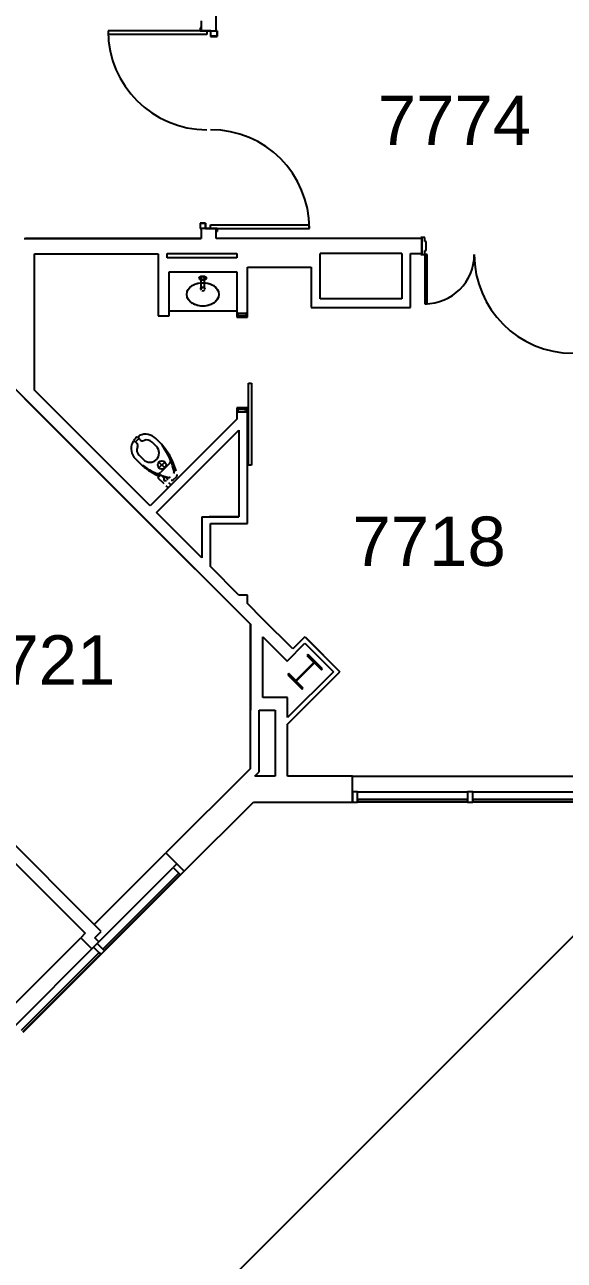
# Model space of a CAD drawing. Header units: inches. Extents: x -59 to 5673, y -29 to 4299.
# Drawn here: x 777 to 1039, y 2870 to 3471 of the extents above; entities that cross this region are included whole.
import ezdxf

# ---------------------------------------------------------------- set-up
doc = ezdxf.new("R2010")
doc.units = ezdxf.units.IN
doc.header["$LTSCALE"] = 96
doc.header["$MEASUREMENT"] = 0
for name, color, linetype in [('A-ANNO-ROOM', 4, 'Continuous'), ('A-COLS', 5, 'Continuous'), ('A-DOOR', 2, 'Continuous'), ('A-FLOR-CASE', 3, 'Continuous'), ('A-FLOR-PFIX', 2, 'Continuous'), ('A-GLAZ', 2, 'Continuous'), ('A-ROOF-LEVL-THIN', 1, 'Continuous'), ('A-WALL-FULL', 6, 'Continuous')]:
    doc.layers.add(name, color=color, linetype=linetype)
doc.layers.add('AE-108$0$A-WALL-PATT', color=8, linetype='Continuous', lineweight=9)
doc.styles.add('ARIAL', font='arial.ttf')

msp = doc.modelspace()

# ---------------------------------------------------------------- hatches: boundary and pattern name
at = {"layer": 'AE-108$0$A-WALL-PATT', "lineweight": 9}
h = msp.add_hatch(dxfattribs=at)
h.set_pattern_fill('FP_1', color=256, style=0, pattern_type=2)
h.set_pattern_definition([(0, (0, -1.105), (30.72, 7.68), [1.267, -21.773, 1.267, -21.773, -122.88]), (0, (0, -1.105), (30.72, 7.68), [-46.08, 1.267, -44.813, 1.267, -21.773, -53.76]), (0, (0, -1.105), (30.72, 7.68), [-115.2, 1.267, -14.093, 1.267, -37.133]), (120, (11.52, 2.735), (-22.011075, 22.7643), [1.267, -21.773, 1.267, -21.773, -122.88]), (120, (11.52, 2.735), (-22.011075, 22.7643), [-46.08, 1.267, -44.813, 1.267, -21.773, -53.76]), (120, (11.52, 2.735), (-22.011075, 22.7643), [-115.2, 1.267, -14.093, 1.267, -37.133]), (240, (15.36, 18.095), (-8.708925, -30.4443), [1.267, -21.773, 1.267, -21.773, -122.88]), (240, (15.36, 18.095), (-8.708925, -30.4443), [-46.08, 1.267, -44.813, 1.267, -21.773, -53.76]), (240, (15.36, 18.095), (-8.708925, -30.4443), [-115.2, 1.267, -14.093, 1.267, -37.133])])
h.paths.add_polyline_path([(813.67, 3029.69), (814.11, 3030.13), (776.3, 3067.95), (775.86, 3067.5), (813.23, 3030.13)], flags=0)
h.paths.add_polyline_path([(762.16, 3081.2), (762.6, 3081.65), (723.18, 3121.07), (722.73, 3120.63), (762.07, 3081.29)], flags=0)
h.paths.add_polyline_path([(709.03, 3134.33), (709.48, 3134.77), (692.15, 3152.09), (691.71, 3151.65), (708.95, 3134.41)], flags=0)

# ---------------------------------------------------------------- linework, layer by layer
at = {"layer": 'A-COLS'}
for p, q in [((917.51, 3161.01), (908.62, 3152.13)), ((908.92, 3151.84), (917.8, 3160.72)), ((914.63, 3164.91), (914.12, 3164.4)), ((914.12, 3164.4), (917.51, 3161.01)), ((921.7, 3157.84), (914.63, 3164.91)), ((917.8, 3160.72), (921.19, 3157.33)), ((917.84, 3160.67), (918.35, 3161.18)), ((905.23, 3155.52), (904.73, 3155.01)), ((904.73, 3155.01), (911.8, 3147.94)), ((908.62, 3152.13), (905.23, 3155.52)), ((920.15, 3158.37), (920.66, 3158.88)), ((921.19, 3157.33), (921.7, 3157.84)), ((908.45, 3151.28), (908.96, 3151.79)), ((912.31, 3148.45), (908.92, 3151.84)), ((910.76, 3148.98), (911.26, 3149.49)), ((911.8, 3147.94), (912.31, 3148.45))]:
    msp.add_line(p, q, dxfattribs=at)
at = {"layer": 'A-DOOR'}
for p, q in [((817.45, 3468.01), (817.45, 3466.26)), ((865.45, 3468.01), (817.45, 3468.01)), ((862.7, 3469.51), (862.2, 3469.51)), ((862.2, 3469.51), (862.2, 3468.01)), ((862.2, 3468.01), (867.27, 3468.01)), ((862.27, 3468.08), (862.27, 3469.45)), ((862.27, 3469.45), (862.7, 3469.45)), ((867.33, 3468.08), (862.27, 3468.08)), ((862.7, 3469.45), (862.7, 3469.51)), ((865.45, 3468.01), (865.45, 3466.26)), ((867.27, 3468.01), (867.27, 3465.39)), ((867.33, 3465.45), (867.33, 3468.08)), ((870.45, 3468.08), (869.95, 3468.08)), ((869.95, 3468.08), (869.95, 3468.01)), ((869.95, 3468.01), (870.39, 3468.01)), ((870.39, 3468.01), (870.39, 3465.45)), ((870.45, 3465.39), (870.45, 3468.08)), ((865.45, 3466.26), (817.45, 3466.26)), ((867.27, 3465.39), (870.45, 3465.39)), ((870.39, 3465.45), (867.33, 3465.45)), ((864.77, 3374.64), (862.2, 3374.64)), ((862.2, 3374.64), (862.2, 3371.95)), ((862.2, 3371.95), (862.7, 3371.95)), ((862.27, 3372.01), (862.27, 3374.58)), ((862.27, 3374.58), (864.7, 3374.58)), ((862.7, 3372.01), (862.27, 3372.01)), ((862.7, 3371.95), (862.7, 3372.01)), ((864.7, 3374.58), (864.7, 3371.95)), ((864.7, 3371.95), (870.39, 3371.95)), ((864.77, 3372.01), (864.77, 3374.64)), ((870.45, 3372.01), (864.77, 3372.01)), ((867.27, 3373.76), (915.23, 3373.76)), ((867.27, 3372.01), (867.27, 3373.76)), ((867.27, 3372.01), (915.27, 3372.01)), ((870.39, 3370.58), (869.95, 3370.58)), ((869.95, 3370.58), (869.95, 3370.51)), ((869.95, 3370.51), (870.45, 3370.51)), ((870.39, 3371.95), (870.39, 3370.58)), ((870.45, 3370.51), (870.45, 3372.01)), ((915.2, 3372.01), (915.2, 3373.76)), ((969.45, 3367.58), (969.45, 3367.08)), ((971.45, 3367.58), (969.45, 3367.58)), ((969.45, 3367.08), (969.95, 3367.08)), ((969.95, 3367.08), (969.95, 3359.83)), ((971.45, 3365.64), (971.45, 3367.58)), ((972.07, 3365.64), (971.45, 3365.64)), ((972.07, 3361.26), (972.07, 3365.64)), ((969.95, 3359.83), (969.45, 3359.83)), ((969.45, 3359.83), (969.45, 3359.33)), ((969.45, 3359.33), (971.45, 3359.33)), ((971.45, 3359.33), (971.45, 3361.26)), ((971.45, 3361.26), (972.07, 3361.26)), ((972.58, 3359.33), (971.45, 3359.33)), ((971.45, 3359.33), (971.45, 3335.33)), ((972.58, 3335.33), (972.58, 3359.33)), ((971.45, 3335.33), (972.58, 3335.33)), ((880.08, 3330.83), (880.08, 3328.83)), ((880.7, 3330.83), (880.08, 3330.83)), ((880.08, 3328.83), (885.2, 3328.83)), ((880.7, 3329.45), (880.7, 3330.83)), ((884.58, 3329.45), (880.7, 3329.45)), ((885.2, 3330.83), (884.58, 3330.83)), ((884.58, 3330.83), (884.58, 3329.45)), ((885.2, 3328.83), (885.2, 3330.83)), ((885.7, 3296.83), (887.2, 3296.83)), ((885.7, 3256.83), (885.7, 3296.83)), ((887.2, 3296.83), (887.2, 3256.83)), ((880.08, 3284.83), (880.08, 3282.83)), ((885.2, 3284.83), (880.08, 3284.83)), ((880.08, 3282.83), (880.7, 3282.83)), ((880.7, 3282.83), (880.7, 3284.2)), ((880.7, 3284.2), (884.58, 3284.2)), ((884.58, 3284.2), (884.58, 3282.83)), ((884.58, 3282.83), (885.2, 3282.83)), ((885.2, 3282.83), (885.2, 3284.83)), ((887.2, 3256.83), (885.7, 3256.83))]:
    msp.add_line(p, q, dxfattribs=at)
for centre, radius, start, end in [((865.45, 3468.01), 48, 180, 270), ((867.27, 3372.01), 48, 0, 90), ((971.45, 3359.33), 24, 270, 0), ((1043.45, 3359.33), 48, 180, 270), ((1043.45, 3359.33), 48, 180, 270)]:
    msp.add_arc(centre, radius, start, end, dxfattribs=at)
at = {"layer": 'A-FLOR-CASE'}
msp.add_line((880.08, 3331.83), (847.08, 3331.83), dxfattribs=at)
at = {"layer": 'A-FLOR-PFIX'}
for p, q in [((862.7, 3343.08), (862.7, 3347.83)), ((864.2, 3347.83), (864.2, 3343.08)), ((855.67, 3339.93), (855.84, 3341.12)), ((855.84, 3341.12), (856.34, 3342.26)), ((856.34, 3342.26), (857.16, 3343.3)), ((857.16, 3343.3), (858.24, 3344.18)), ((858.24, 3344.18), (859.56, 3344.89)), ((859.56, 3344.89), (861.05, 3345.37)), ((861.05, 3345.37), (862.64, 3345.62)), ((862.49, 3342.91), (862.67, 3343.26)), ((862.49, 3342.43), (862.49, 3342.91)), ((862.78, 3341.95), (862.49, 3342.43)), ((862.64, 3345.62), (864.26, 3345.62)), ((862.67, 3343.26), (862.85, 3343.39)), ((864.2, 3343.08), (862.7, 3343.08)), ((862.85, 3343.39), (863.76, 3343.38)), ((863.76, 3343.38), (864.29, 3343.03)), ((864.26, 3345.62), (865.86, 3345.37)), ((864.29, 3343.03), (864.44, 3342.62)), ((864.44, 3342.62), (864.43, 3342.48)), ((865.86, 3345.37), (867.34, 3344.89)), ((867.34, 3344.89), (868.66, 3344.18)), ((868.66, 3344.18), (869.75, 3343.3)), ((869.75, 3343.3), (870.56, 3342.26)), ((870.56, 3342.26), (871.06, 3341.12)), ((871.06, 3341.12), (871.23, 3339.93)), ((855.84, 3338.75), (855.67, 3339.93)), ((855.9, 3338.57), (855.82, 3338.82)), ((856.34, 3337.61), (855.84, 3338.75)), ((857.16, 3336.57), (856.34, 3337.61)), ((858.24, 3335.69), (857.16, 3336.57)), ((859.56, 3334.98), (858.24, 3335.69)), ((861.05, 3334.5), (859.56, 3334.98)), ((862.64, 3334.25), (861.05, 3334.5)), ((865.86, 3334.5), (864.26, 3334.25)), ((867.34, 3334.98), (865.86, 3334.5)), ((868.66, 3335.69), (867.34, 3334.98)), ((869.75, 3336.57), (868.66, 3335.69)), ((870.56, 3337.61), (869.75, 3336.57)), ((871.06, 3338.75), (870.56, 3337.61)), ((871.08, 3338.82), (871.01, 3338.57)), ((871.23, 3339.93), (871.06, 3338.75)), ((864.26, 3334.25), (862.64, 3334.25)), ((832.93, 3269.25), (832.47, 3269.71)), ((842.7, 3267.77), (840.58, 3269.89)), ((830.86, 3268.1), (831.32, 3267.64)), ((840.93, 3266), (838.81, 3268.12)), ((830.68, 3259.99), (832.8, 3257.87)), ((832.45, 3261.76), (834.57, 3259.64)), ((845, 3255.57), (842.17, 3258.4)), ((845, 3258.4), (842.17, 3255.57)), ((847.15, 3257.58), (842.99, 3253.42)), ((849.6, 3253.85), (848.79, 3256.54)), ((841.64, 3250.8), (843.05, 3252.21)), ((841.64, 3250.8), (844.47, 3247.97)), ((844.47, 3250.8), (843.05, 3252.21)), ((844.03, 3251.78), (846.72, 3250.97)), ((845, 3251.33), (844.47, 3250.8)), ((845, 3251.33), (846.41, 3249.91)), ((849.13, 3249.8), (850.77, 3251.44)), ((850.53, 3254.04), (850.21, 3255.12)), ((845.53, 3246.91), (846.59, 3245.85)), ((846.19, 3250.14), (846.54, 3250.03)), ((848, 3247.26), (846.94, 3248.33))]:
    msp.add_line(p, q, dxfattribs=at)
for centre, radius in [((863.45, 3347.83), 0.75), ((843.58, 3256.99), 2)]:
    msp.add_circle(centre, radius, dxfattribs=at)
for centre, radius, start, end in [((863.45, 3342.68), 1, 242.43894, 260.99989), ((863.45, 3342.68), 1, 271.48525, 342), ((830.15, 3267.39), 1, 45, 155.89246), ((835.63, 3264.94), 7, 124.59985, 145.40015), ((836.08, 3264.49), 6.45, 124.81608, 145.18392), ((833.18, 3270.42), 1, 114.10754, 225), ((835.63, 3264.94), 7, 45, 114.10754), ((834.2, 3270.52), 1.79, 225, 293.22369), ((836.3, 3265.61), 3.55, 45, 113.22369), ((835.63, 3264.94), 7, 155.89246, 225), ((830.05, 3266.37), 1.79, 336.77631, 45), ((834.96, 3264.27), 3.55, 156.77631, 225), ((837.75, 3262.82), 4.5, 225, 45), ((828.56, 3253.63), 20, 22.97569, 45), ((820.75, 3248.11), 29.29, 16.73584, 38.73516), ((838.81, 3261.76), 7, 26.10216, 27.7355), ((822.16, 3246.69), 29.29, 16.73584, 38.73516), ((846.94, 3272.01), 20, 225, 247.02431), ((852.46, 3279.82), 29.29, 231.26484, 253.26416), ((838.81, 3261.76), 7, 242.2645, 243.89784), ((853.88, 3278.41), 29.29, 231.26484, 246.80491), ((847.01, 3251.92), 1, 253.26416, 315), ((848.64, 3253.56), 1, 315, 16.73584), ((850.06, 3252.15), 1, 315, 14.89389), ((848.42, 3250.51), 1, 254.66275, 315)]:
    msp.add_arc(centre, radius, start, end, dxfattribs=at)
msp.add_ellipse((863.41, 3347.84), major_axis=(-1.75, 0), ratio=0.571429, dxfattribs=at)
for points, knots in [([(855.86, 3341.17), (855.87, 3341.2), (855.99, 3341.6), (856.17, 3341.98), (856.39, 3342.33)], [0.2243995, 0.2243995, 0.2243995, 0.2243995, 0.241661, 0.4416618, 0.4416618, 0.4416618, 0.4416618]), ([(856.41, 3342.36), (856.45, 3342.42), (856.69, 3342.78), (856.98, 3343.12), (857.26, 3343.39)], [0.448799, 0.448799, 0.448799, 0.448799, 0.4833219, 0.6611047, 0.6611047, 0.6611047, 0.6611047]), ([(857.58, 3343.68), (857.58, 3343.68), (857.84, 3343.9), (858.12, 3344.11), (858.43, 3344.3)], [0.7248008, 0.7248008, 0.7248008, 0.7248008, 0.7249829, 0.878323, 0.878323, 0.878323, 0.878323]), ([(858.89, 3344.56), (858.92, 3344.58), (859.22, 3344.74), (859.53, 3344.88), (859.83, 3344.99)], [0.9529552, 0.9529552, 0.9529552, 0.9529552, 0.9666439, 1.0936537, 1.0936537, 1.0936537, 1.0936537]), ([(860.43, 3345.2), (860.51, 3345.23), (860.82, 3345.32), (861.15, 3345.4), (861.4, 3345.45)], [1.1785276, 1.1785276, 1.1785276, 1.1785276, 1.2083049, 1.3082295, 1.3082295, 1.3082295, 1.3082295]), ([(862.11, 3345.57), (862.24, 3345.58), (862.56, 3345.62), (862.88, 3345.64), (863.08, 3345.65)], [1.4001113, 1.4001113, 1.4001113, 1.4001113, 1.4499658, 1.523624, 1.523624, 1.523624, 1.523624]), ([(863.82, 3345.65), (864.02, 3345.64), (864.34, 3345.62), (864.66, 3345.58), (864.79, 3345.57)], [1.6179686, 1.6179686, 1.6179686, 1.6179686, 1.6916268, 1.7414813, 1.7414813, 1.7414813, 1.7414813]), ([(865.5, 3345.45), (865.76, 3345.4), (866.08, 3345.32), (866.4, 3345.23), (866.47, 3345.2)], [1.8333632, 1.8333632, 1.8333632, 1.8333632, 1.9332878, 1.963065, 1.963065, 1.963065, 1.963065]), ([(867.07, 3344.99), (867.37, 3344.88), (867.68, 3344.74), (867.98, 3344.58), (868.01, 3344.56)], [2.0479389, 2.0479389, 2.0479389, 2.0479389, 2.1749488, 2.1886374, 2.1886374, 2.1886374, 2.1886374]), ([(868.47, 3344.3), (868.78, 3344.11), (869.07, 3343.9), (869.33, 3343.68), (869.33, 3343.68)], [2.2632696, 2.2632696, 2.2632696, 2.2632696, 2.4166097, 2.4167919, 2.4167919, 2.4167919, 2.4167919]), ([(869.64, 3343.39), (869.92, 3343.12), (870.2, 3342.78), (870.46, 3342.42), (870.5, 3342.36)], [2.480488, 2.480488, 2.480488, 2.480488, 2.6582707, 2.6927937, 2.6927937, 2.6927937, 2.6927937]), ([(870.51, 3342.33), (870.73, 3341.98), (870.94, 3341.6), (871.03, 3341.2), (871.04, 3341.17)], [2.6999308, 2.6999308, 2.6999308, 2.6999308, 2.8999317, 2.9171932, 2.9171932, 2.9171932, 2.9171932]), ([(856.39, 3337.54), (856.17, 3337.89), (855.96, 3338.27), (855.87, 3338.67), (855.86, 3338.7)], [5.8415235, 5.8415235, 5.8415235, 5.8415235, 6.0415243, 6.0587858, 6.0587858, 6.0587858, 6.0587858]), ([(857.26, 3336.48), (856.98, 3336.75), (856.7, 3337.09), (856.44, 3337.45), (856.4, 3337.51)], [5.6220806, 5.6220806, 5.6220806, 5.6220806, 5.7998634, 5.8343864, 5.8343864, 5.8343864, 5.8343864]), ([(858.43, 3335.57), (858.12, 3335.76), (857.83, 3335.97), (857.58, 3336.19), (857.58, 3336.19)], [5.4048623, 5.4048623, 5.4048623, 5.4048623, 5.5582024, 5.5583845, 5.5583845, 5.5583845, 5.5583845]), ([(859.83, 3334.88), (859.53, 3334.99), (859.22, 3335.13), (858.92, 3335.29), (858.89, 3335.31)], [5.1895316, 5.1895316, 5.1895316, 5.1895316, 5.3165414, 5.3302301, 5.3302301, 5.3302301, 5.3302301]), ([(861.4, 3334.42), (861.15, 3334.47), (860.82, 3334.55), (860.51, 3334.64), (860.43, 3334.67)], [4.9749558, 4.9749558, 4.9749558, 4.9749558, 5.0748804, 5.1046577, 5.1046577, 5.1046577, 5.1046577]), ([(866.47, 3334.67), (866.4, 3334.64), (866.08, 3334.55), (865.76, 3334.47), (865.5, 3334.42)], [4.3201203, 4.3201203, 4.3201203, 4.3201203, 4.3498975, 4.4498221, 4.4498221, 4.4498221, 4.4498221]), ([(868.01, 3335.31), (867.98, 3335.29), (867.68, 3335.13), (867.37, 3334.99), (867.07, 3334.88)], [4.0945479, 4.0945479, 4.0945479, 4.0945479, 4.1082365, 4.2352464, 4.2352464, 4.2352464, 4.2352464]), ([(869.33, 3336.19), (869.33, 3336.19), (869.07, 3335.97), (868.78, 3335.76), (868.47, 3335.57)], [3.8663935, 3.8663935, 3.8663935, 3.8663935, 3.8665756, 4.0199157, 4.0199157, 4.0199157, 4.0199157]), ([(870.49, 3337.51), (870.45, 3337.45), (870.21, 3337.09), (869.92, 3336.75), (869.64, 3336.48)], [3.5903916, 3.5903916, 3.5903916, 3.5903916, 3.6249146, 3.8026973, 3.8026973, 3.8026973, 3.8026973]), ([(871.05, 3338.7), (871.04, 3338.67), (870.91, 3338.27), (870.73, 3337.89), (870.51, 3337.54)], [3.3659921, 3.3659921, 3.3659921, 3.3659921, 3.3832536, 3.5832545, 3.5832545, 3.5832545, 3.5832545]), ([(863.08, 3334.22), (862.88, 3334.23), (862.56, 3334.25), (862.24, 3334.29), (862.11, 3334.3)], [4.7595613, 4.7595613, 4.7595613, 4.7595613, 4.8332195, 4.883074, 4.883074, 4.883074, 4.883074]), ([(864.79, 3334.3), (864.66, 3334.29), (864.34, 3334.25), (864.02, 3334.23), (863.82, 3334.22)], [4.541704, 4.541704, 4.541704, 4.541704, 4.5915585, 4.6652167, 4.6652167, 4.6652167, 4.6652167]), ([(847.15, 3257.58), (847.26, 3257.68), (847.44, 3257.91), (847.6, 3258.24), (847.69, 3258.52), (847.74, 3258.81), (847.75, 3259.17), (847.69, 3259.45), (847.65, 3259.59)], [-1, -1, -1, -1, -0.8, -0.6, -0.5, -0.4, -0.2, 0, 0, 0, 0]), ([(840.98, 3252.92), (841.12, 3252.88), (841.4, 3252.82), (841.76, 3252.83), (842.05, 3252.88), (842.33, 3252.97), (842.66, 3253.13), (842.89, 3253.31), (842.99, 3253.42)], [-1, -1, -1, -1, -0.8, -0.6, -0.5, -0.4, -0.2, 0, 0, 0, 0]), ([(844.47, 3250.8), (844.47, 3250.8), (844.47, 3250.79), (844.47, 3250.76), (844.47, 3250.72), (844.47, 3250.68), (844.47, 3250.65), (844.47, 3250.61), (844.47, 3250.58), (844.47, 3250.53), (844.47, 3250.49), (844.47, 3250.44), (844.47, 3250.4), (844.47, 3250.35), (844.47, 3250.3), (844.47, 3250.25), (844.47, 3250.17), (844.47, 3250.08), (844.47, 3249.97), (844.47, 3249.82), (844.47, 3249.62), (844.47, 3249.46), (844.47, 3249.38)], [0, 0, 0, 0, 0.0625, 0.125, 0.1875, 0.21875, 0.25, 0.28125, 0.3125, 0.34375, 0.375, 0.40625, 0.4375, 0.46875, 0.5, 0.53125, 0.5625, 0.625, 0.6875, 0.75, 0.875, 1, 1, 1, 1]), ([(844.47, 3249.38), (844.55, 3249.38), (844.71, 3249.38), (844.9, 3249.38), (845.06, 3249.38), (845.17, 3249.38), (845.26, 3249.38), (845.33, 3249.38), (845.38, 3249.38), (845.43, 3249.38), (845.48, 3249.38), (845.53, 3249.38), (845.57, 3249.38), (845.62, 3249.38), (845.66, 3249.38), (845.7, 3249.38), (845.73, 3249.38), (845.77, 3249.38), (845.81, 3249.38), (845.85, 3249.38), (845.87, 3249.38), (845.88, 3249.38), (845.88, 3249.38)], [0, 0, 0, 0, 0.125, 0.25, 0.3125, 0.375, 0.4375, 0.46875, 0.5, 0.53125, 0.5625, 0.59375, 0.625, 0.65625, 0.6875, 0.71875, 0.75, 0.78125, 0.8125, 0.875, 0.9375, 1, 1, 1, 1])]:
    msp.add_open_spline(points, degree=3, knots=knots, dxfattribs=at)
for points in [[(847.65, 3259.59), (847.55, 3259.9), (847.34, 3260.52), (847.1, 3261.13), (846.97, 3261.43)], [(839.14, 3253.6), (839.44, 3253.47), (840.05, 3253.23), (840.67, 3253.02), (840.98, 3252.92)]]:
    msp.add_open_spline(points, degree=3, dxfattribs=at)
at = {"layer": 'A-GLAZ'}
for p, q in [((936.2, 3105.7), (1048.45, 3105.7)), ((938.7, 3098.05), (992.2, 3098.05)), ((992.2, 3094.3), (938.7, 3094.3)), ((938.7, 3094.3), (938.7, 3093.3)), ((992.2, 3093.3), (992.2, 3094.3)), ((994.7, 3098.05), (1048.2, 3098.05)), ((994.7, 3098.05), (1048.2, 3098.05)), ((1048.2, 3094.3), (994.7, 3094.3)), ((994.7, 3094.3), (994.7, 3093.3)), ((1048.2, 3094.3), (994.7, 3094.3)), ((994.7, 3094.3), (994.7, 3093.3)), ((938.7, 3093.3), (992.2, 3093.3)), ((992.2, 3093.05), (938.7, 3093.05)), ((994.7, 3093.3), (1048.2, 3093.3)), ((994.7, 3093.3), (1048.2, 3093.3)), ((1048.2, 3093.05), (994.7, 3093.05)), ((1048.2, 3093.05), (994.7, 3093.05)), ((810.68, 3033.56), (845.49, 3068.37)), ((812.17, 3024.27), (849.12, 3061.21)), ((851.77, 3058.56), (814.82, 3021.62)), ((850.88, 3062.98), (849.12, 3061.21)), ((849.12, 3061.21), (852.65, 3057.68)), ((854.42, 3059.45), (850.88, 3062.98)), ((852.47, 3057.86), (851.77, 3058.56)), ((852.65, 3057.68), (854.42, 3059.45)), ((815.53, 3020.91), (852.47, 3057.86)), ((815.71, 3020.73), (852.65, 3057.68)), ((727.58, 2950.46), (804.14, 3027.02)), ((772.57, 2984.67), (810.4, 3022.5)), ((813.05, 3019.85), (775.22, 2982.02)), ((775.93, 2981.31), (813.76, 3019.14)), ((776.11, 2981.13), (813.94, 3018.96)), ((813.76, 3019.14), (813.05, 3019.85)), ((814.82, 3021.62), (815.53, 3020.91))]:
    msp.add_line(p, q, dxfattribs=at)
at = {"layer": 'A-GLAZ', "extrusion": (0, 0, -1)}
for p, q in [((938.7, 3098.05), (936.2, 3098.05)), ((936.2, 3098.05), (936.2, 3093.05)), ((938.7, 3093.05), (938.7, 3098.05)), ((994.7, 3098.05), (992.2, 3098.05)), ((992.2, 3098.05), (992.2, 3093.05)), ((994.7, 3093.05), (994.7, 3098.05)), ((994.7, 3093.05), (994.7, 3098.05)), ((936.2, 3093.05), (938.7, 3093.05)), ((992.2, 3093.05), (994.7, 3093.05)), ((812.17, 3024.27), (810.4, 3022.5)), ((810.4, 3022.5), (813.94, 3018.96)), ((815.71, 3020.73), (812.17, 3024.27)), ((813.94, 3018.96), (815.71, 3020.73))]:
    msp.add_line(p, q, dxfattribs=at)
at = {"layer": 'A-ROOF-LEVL-THIN'}
msp.add_line((1108.67, 3093.08), (595.58, 2579.99), dxfattribs=at)
at = {"layer": 'A-WALL-FULL'}
for p, q in [((862.7, 3472.95), (862.7, 3468.08)), ((869.95, 3468.08), (869.95, 3477.83)), ((862.7, 3468.08), (869.95, 3468.08)), ((862.7, 3371.95), (862.7, 3367.08)), ((869.95, 3371.95), (862.7, 3371.95)), ((869.95, 3367.08), (869.95, 3371.95)), ((776.58, 3367.08), (862.7, 3367.08)), ((781.7, 3367.08), (777.2, 3367.08)), ((841.77, 3367.08), (781.7, 3367.08)), ((862.7, 3367.08), (841.77, 3367.08)), ((969.45, 3367.08), (869.95, 3367.08)), ((969.95, 3359.83), (969.95, 3367.08)), ((781.7, 3293.41), (781.7, 3359.58)), ((781.7, 3359.58), (841.7, 3359.58)), ((841.7, 3359.58), (841.7, 3329.58)), ((846.2, 3359.83), (880.08, 3359.83)), ((846.2, 3357.7), (846.2, 3359.83)), ((880.08, 3359.83), (880.08, 3357.7)), ((920.45, 3337.83), (920.45, 3359.83)), ((960.2, 3359.83), (920.45, 3359.83)), ((960.2, 3359.83), (960.2, 3337.83)), ((964.45, 3333.58), (964.45, 3359.83)), ((964.45, 3359.83), (969.95, 3359.83)), ((880.08, 3357.7), (846.2, 3357.7)), ((885.2, 3330.83), (885.2, 3353.2)), ((885.2, 3353.2), (916.2, 3353.2)), ((916.2, 3353.2), (916.2, 3333.58)), ((847.08, 3350.83), (880.08, 3350.83)), ((847.08, 3329.58), (847.08, 3350.83)), ((880.08, 3350.83), (880.08, 3330.83)), ((960.2, 3337.83), (920.45, 3337.83)), ((841.7, 3329.58), (847.08, 3329.58)), ((880.08, 3330.83), (885.2, 3330.83)), ((916.2, 3333.58), (964.45, 3333.58)), ((738.91, 3327.19), (886.58, 3179.52)), ((837.93, 3237.19), (781.7, 3293.41)), ((776.58, 3289.52), (833.42, 3232.68)), ((880.08, 3282.83), (880.08, 3279.34)), ((880.08, 3282.83), (885.2, 3282.83)), ((885.2, 3282.83), (883.57, 3282.83)), ((885.2, 3278.1), (885.2, 3282.83)), ((885.2, 3228.58), (885.2, 3282.83)), ((880.08, 3279.34), (837.93, 3237.19)), ((840.93, 3233.83), (880.95, 3273.85)), ((880.95, 3273.85), (880.95, 3231.7)), ((833.42, 3232.68), (886.58, 3179.52)), ((862.95, 3211.81), (840.93, 3233.83)), ((862.95, 3231.7), (862.95, 3211.81)), ((862.95, 3231.7), (880.95, 3231.7)), ((867.2, 3231.7), (866.58, 3231.7)), ((880.95, 3231.7), (867.2, 3231.7)), ((867.2, 3228.58), (885.2, 3228.58)), ((867.2, 3207.56), (867.2, 3228.58)), ((884.58, 3228.58), (885.2, 3228.58)), ((881.06, 3193.7), (867.2, 3207.56)), ((885.2, 3193.7), (881.06, 3193.7)), ((885.2, 3189.56), (885.2, 3193.7)), ((892.7, 3182.06), (885.2, 3189.56)), ((886.58, 3179.52), (886.58, 3138.45)), ((886.58, 3109.46), (886.58, 3179.52)), ((907.2, 3167.56), (892.71, 3182.06)), ((892.7, 3143.95), (892.7, 3173.4)), ((892.7, 3173.4), (904.46, 3161.64)), ((913.12, 3173.48), (907.2, 3167.56)), ((913.12, 3173.48), (930.15, 3156.46)), ((914.71, 3171.89), (913.57, 3173.04)), ((904.46, 3161.64), (913.12, 3170.3)), ((913.12, 3170.3), (926.96, 3156.46)), ((930.15, 3156.46), (914.71, 3171.89)), ((926.96, 3156.46), (904.7, 3134.2)), ((904.7, 3131.02), (930.15, 3156.46)), ((814.11, 3030.13), (695.16, 3149.09)), ((690.83, 3144.75), (806.33, 3029.25)), ((904.7, 3143.95), (892.7, 3143.95)), ((904.7, 3134.2), (904.7, 3143.95)), ((886.58, 3138.45), (886.58, 3137.83)), ((890.83, 3137.83), (898.58, 3137.83)), ((890.83, 3113.71), (890.83, 3137.83)), ((890.83, 3107.7), (890.83, 3137.83)), ((898.58, 3137.83), (898.58, 3105.7)), ((904.7, 3105.7), (904.7, 3131.02)), ((890.83, 3112.82), (890.83, 3113.71)), ((886.58, 3109.46), (845.49, 3068.37)), ((888.83, 3105.7), (890.83, 3107.7)), ((898.58, 3105.7), (888.83, 3105.7)), ((936.2, 3105.7), (904.7, 3105.7)), ((936.2, 3093.08), (936.2, 3105.7)), ((854.42, 3059.45), (888.05, 3093.08)), ((888.05, 3093.08), (936.2, 3093.08)), ((845.49, 3068.37), (854.42, 3059.45)), ((806.33, 3029.25), (804.12, 3027.04)), ((811.02, 3027.04), (814.11, 3030.13)), ((804.12, 3027.04), (809.52, 3021.65)), ((809.52, 3021.65), (812.96, 3025.09)), ((812.96, 3025.09), (811.02, 3027.04))]:
    msp.add_line(p, q, dxfattribs=at)

# ---------------------------------------------------------------- texts
at = {"layer": 'A-ANNO-ROOM', "style": 'ARIAL'}
for s, p in [('7774', (948.52, 3412.6)), ('7718', (936.2, 3207.91)), ('7721', (746.39, 3150.18))]:
    msp.add_text(s, height=24, dxfattribs=at).set_placement(p)

doc.saveas('drawing.dxf')
